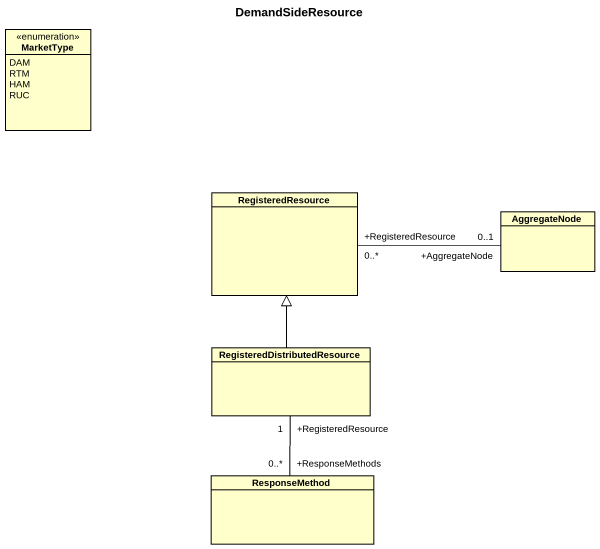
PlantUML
@startuml
title DemandSideResource
hide circle
hide empty members
enum MarketType {
  DAM
  RTM
  HAM
  RUC
}
class RegisteredResource
class AggregateNode
class "RegisteredDistributedResource" as RegisteredDistributedResourc
class ResponseMethod
RegisteredResource "+RegisteredResource\n0..*" -right- "+AggregateNode\n0..1" AggregateNode
RegisteredDistributedResourc -up-|> RegisteredResource
ResponseMethod "+ResponseMethods\n0..*" -up- "+RegisteredResource\n1" RegisteredDistributedResourc
@enduml
